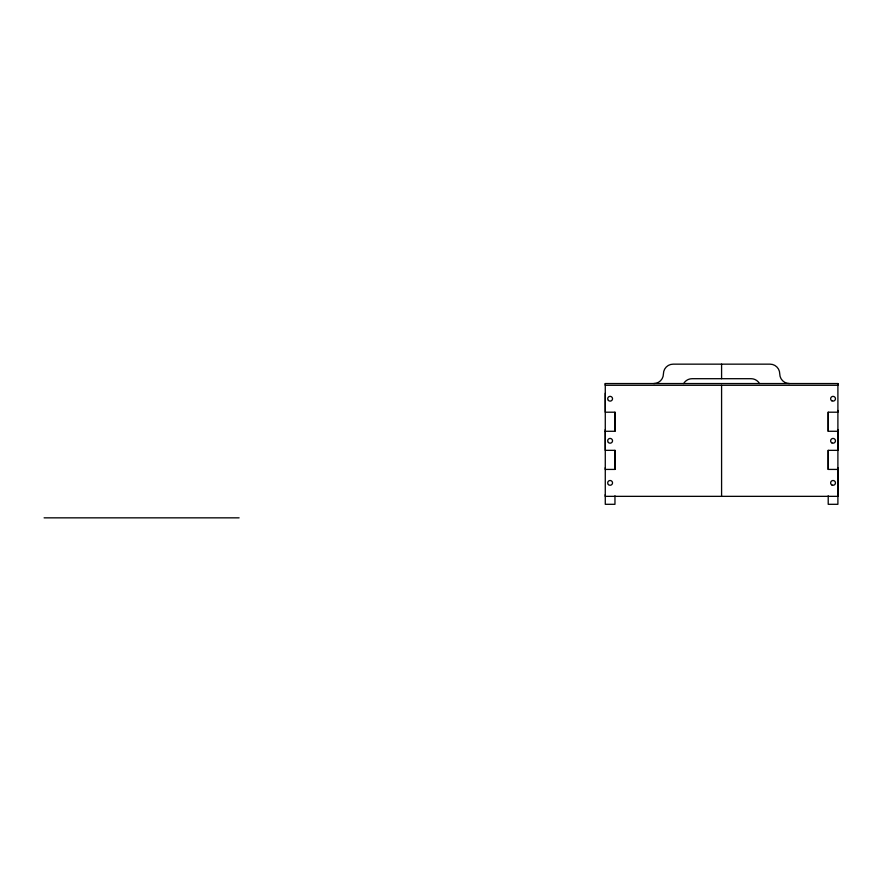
<?xml version="1.0" encoding="UTF-8"?>
<svg xmlns="http://www.w3.org/2000/svg" width="882" height="882" viewBox="0 0 882 882"><rect width="100%" height="100%" fill="white"/><g stroke="black" fill="none" stroke-linecap="round" stroke-linejoin="round"><path stroke-width="1.32" d="M605.273 494.615L605.273 496.346L837.9 496.346L837.9 467.692M605.273 467.692L605.273 469.422L614.963 469.422L614.963 450.349L605.273 450.349L605.273 429.545M828.209 495.827L828.209 504.306L837.9 504.306L837.9 383.549L605.273 383.549L605.273 412.203L614.963 412.203L614.963 431.276L605.273 431.276M614.963 469.422L614.963 450.349M614.963 431.276L614.963 412.203M721.586 496.346L721.586 385.28M837.9 469.422L828.209 469.422L828.209 450.349L837.9 450.349L837.9 429.545M837.9 431.276L828.209 431.276L828.209 412.203L837.9 412.203L837.9 410.472M837.9 383.549L837.9 385.28L605.273 385.28L605.273 383.549M44.1 517.844L239.11 517.844M828.209 412.203L828.209 431.276M828.209 450.349L828.209 469.422M721.586 364.156L721.586 378.698M614.963 495.827L614.963 504.306L605.273 504.306L605.273 393.24M653.738 383.549A9.691 9.691 0 0 0 663.429 373.858A9.691 9.691 0 0 1 673.12 364.156L770.052 364.156A9.691 9.691 0 0 1 779.743 373.858A9.691 9.691 0 0 0 789.434 383.549M683.671 383.549A9.691 9.691 0 0 1 692.072 378.698L751.1 378.698A9.691 9.691 0 0 1 759.49 383.549M608.404 400.428A2.426 2.381 0 0 0 612.45 399.359A2.426 2.381 0 0 0 609.484 396.437A2.426 2.381 0 0 0 608.404 400.428M608.404 442.499A2.426 2.381 0 0 0 612.45 441.43A2.426 2.381 0 0 0 609.484 438.508A2.426 2.381 0 0 0 608.404 442.499M608.404 484.571A2.426 2.381 0 0 0 612.45 483.501A2.426 2.381 0 0 0 609.484 480.58A2.426 2.381 0 0 0 608.404 484.571M831.836 400.803A2.426 2.381 0 0 0 835.474 398.741A2.426 2.381 0 0 0 831.836 396.68A2.426 2.381 0 0 0 831.836 400.803M831.836 442.874A2.426 2.381 0 0 0 835.474 440.813A2.426 2.381 0 0 0 831.836 438.751A2.426 2.381 0 0 0 831.836 442.874M831.836 484.946A2.426 2.381 0 0 0 835.474 482.884A2.426 2.381 0 0 0 831.836 480.822A2.426 2.381 0 0 0 831.836 484.946"/></g></svg>
